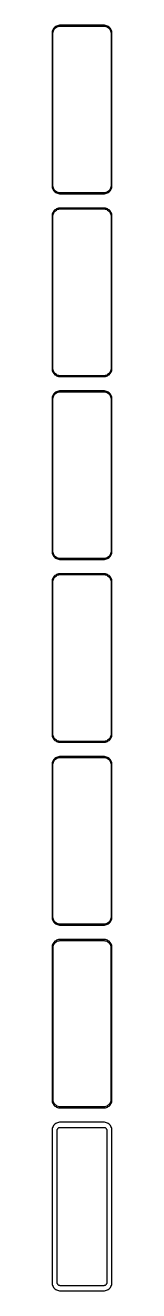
# Model space of a CAD drawing. Header units: metres. Extents: x -19 to 19, y 1658 to 3358.
# Drawn here: x -19 to 19, y 1658 to 2446 of the extents above; entities that cross this region are included whole.
import ezdxf

# ---------------------------------------------------------------- set-up
doc = ezdxf.new("R2010")
doc.units = ezdxf.units.M

msp = doc.modelspace()

# ---------------------------------------------------------------- linework, layer by layer
for p, q in [((-15.8789, 2446.02), (-16.4291, 2445.72)), ((-15.2951, 2446.26), (-15.8789, 2446.02)), ((-14.6869, 2446.41), (-15.2951, 2446.26)), ((-14.9678, 2445.77), (-14.3901, 2445.92)), ((-14.0639, 2446.49), (-14.6869, 2446.41)), ((-14.3901, 2445.92), (-13.7982, 2445.99)), ((14.0639, 2446.49), (-14.0639, 2446.49)), ((-13.7982, 2445.99), (13.7982, 2445.99)), ((13.7982, 2445.99), (14.3901, 2445.92)), ((14.6869, 2446.41), (14.0639, 2446.49)), ((14.3901, 2445.92), (14.9678, 2445.77)), ((15.2951, 2446.26), (14.6869, 2446.41)), ((15.8789, 2446.02), (15.2951, 2446.26)), ((16.4291, 2445.72), (15.8789, 2446.02)), ((-18.7106, 2442.13), (-18.75, 2441.5)), ((-18.75, 2441.5), (-18.75, 2346.5)), ((-18.5929, 2442.74), (-18.7106, 2442.13)), ((-18.3989, 2443.34), (-18.5929, 2442.74)), ((-18.1315, 2443.91), (-18.3989, 2443.34)), ((-18.25, 2441.25), (-18.2125, 2441.85)), ((-18.25, 2346.75), (-18.25, 2441.25)), ((-18.2125, 2441.85), (-18.1008, 2442.43)), ((-17.7951, 2444.44), (-18.1315, 2443.91)), ((-18.1008, 2442.43), (-17.9164, 2443)), ((-17.9164, 2443), (-17.6624, 2443.54)), ((-17.3948, 2444.92), (-17.7951, 2444.44)), ((-17.6624, 2443.54), (-17.3428, 2444.04)), ((-16.9371, 2445.35), (-17.3948, 2444.92)), ((-17.3428, 2444.04), (-16.9626, 2444.5)), ((-16.9626, 2444.5), (-16.5278, 2444.91)), ((-16.4291, 2445.72), (-16.9371, 2445.35)), ((-16.5278, 2444.91), (-16.0452, 2445.26)), ((-16.0452, 2445.26), (-15.5224, 2445.55)), ((-15.5224, 2445.55), (-14.9678, 2445.77)), ((14.9678, 2445.77), (15.5224, 2445.55)), ((15.5224, 2445.55), (16.0452, 2445.26)), ((16.0452, 2445.26), (16.5278, 2444.91)), ((16.9371, 2445.35), (16.4291, 2445.72)), ((16.5278, 2444.91), (16.9626, 2444.5)), ((17.3948, 2444.92), (16.9371, 2445.35)), ((16.9626, 2444.5), (17.3428, 2444.04)), ((17.3428, 2444.04), (17.6624, 2443.54)), ((17.7951, 2444.44), (17.3948, 2444.92)), ((17.6624, 2443.54), (17.9164, 2443)), ((18.1315, 2443.91), (17.7951, 2444.44)), ((17.9164, 2443), (18.1008, 2442.43)), ((18.1008, 2442.43), (18.2125, 2441.85)), ((18.3989, 2443.34), (18.1315, 2443.91)), ((18.2125, 2441.85), (18.25, 2441.25)), ((18.25, 2441.25), (18.25, 2346.75)), ((18.5929, 2442.74), (18.3989, 2443.34)), ((18.7106, 2442.13), (18.5929, 2442.74)), ((18.75, 2441.5), (18.7106, 2442.13)), ((18.75, 2346.5), (18.75, 2441.5)), ((-18.75, 2346.5), (-18.7106, 2345.87)), ((-18.7106, 2345.87), (-18.5929, 2345.26)), ((-18.5929, 2345.26), (-18.3989, 2344.66)), ((-18.3989, 2344.66), (-18.1315, 2344.09)), ((-18.2125, 2346.15), (-18.25, 2346.75)), ((-18.1008, 2345.57), (-18.2125, 2346.15)), ((-18.1315, 2344.09), (-17.7951, 2343.56)), ((-17.9164, 2345), (-18.1008, 2345.57)), ((-17.6624, 2344.46), (-17.9164, 2345)), ((-17.7951, 2343.56), (-17.3948, 2343.08)), ((-17.3428, 2343.96), (-17.6624, 2344.46)), ((-16.9626, 2343.5), (-17.3428, 2343.96)), ((-16.5278, 2343.09), (-16.9626, 2343.5)), ((16.9626, 2343.5), (16.5278, 2343.09)), ((17.3428, 2343.96), (16.9626, 2343.5)), ((17.6624, 2344.46), (17.3428, 2343.96)), ((17.3948, 2343.08), (17.7951, 2343.56)), ((17.9164, 2345), (17.6624, 2344.46)), ((17.7951, 2343.56), (18.1315, 2344.09)), ((18.1008, 2345.57), (17.9164, 2345)), ((18.2125, 2346.15), (18.1008, 2345.57)), ((18.1315, 2344.09), (18.3989, 2344.66)), ((18.25, 2346.75), (18.2125, 2346.15)), ((18.3989, 2344.66), (18.5929, 2345.26)), ((18.5929, 2345.26), (18.7106, 2345.87)), ((18.7106, 2345.87), (18.75, 2346.5)), ((-17.3948, 2343.08), (-16.9371, 2342.65)), ((-16.9371, 2342.65), (-16.4291, 2342.28)), ((-16.0452, 2342.74), (-16.5278, 2343.09)), ((-16.4291, 2342.28), (-15.8789, 2341.98)), ((-15.5224, 2342.45), (-16.0452, 2342.74)), ((-15.8789, 2341.98), (-15.2951, 2341.74)), ((-14.9678, 2342.23), (-15.5224, 2342.45)), ((-15.2951, 2341.74), (-14.6869, 2341.59)), ((-14.3901, 2342.08), (-14.9678, 2342.23)), ((-14.6869, 2341.59), (-14.0639, 2341.51)), ((-13.7982, 2342.01), (-14.3901, 2342.08)), ((-14.0639, 2341.51), (14.0639, 2341.51)), ((13.7982, 2342.01), (-13.7982, 2342.01)), ((14.3901, 2342.08), (13.7982, 2342.01)), ((14.0639, 2341.51), (14.6869, 2341.59)), ((14.9678, 2342.23), (14.3901, 2342.08)), ((14.6869, 2341.59), (15.2951, 2341.74)), ((15.5224, 2342.45), (14.9678, 2342.23)), ((15.2951, 2341.74), (15.8789, 2341.98)), ((16.0452, 2342.74), (15.5224, 2342.45)), ((15.8789, 2341.98), (16.4291, 2342.28)), ((16.5278, 2343.09), (16.0452, 2342.74)), ((16.4291, 2342.28), (16.9371, 2342.65)), ((16.9371, 2342.65), (17.3948, 2343.08)), ((-18.7106, 2328.13), (-18.75, 2327.5)), ((-18.75, 2327.5), (-18.75, 2232.5)), ((-18.5929, 2328.74), (-18.7106, 2328.13)), ((-18.3989, 2329.34), (-18.5929, 2328.74)), ((-18.1315, 2329.91), (-18.3989, 2329.34)), ((-18.25, 2327.25), (-18.2125, 2327.85)), ((-18.2125, 2327.85), (-18.1008, 2328.43)), ((-17.7951, 2330.44), (-18.1315, 2329.91)), ((-18.1008, 2328.43), (-17.9164, 2329)), ((-17.9164, 2329), (-17.6624, 2329.54)), ((-17.3948, 2330.92), (-17.7951, 2330.44)), ((-17.6624, 2329.54), (-17.3428, 2330.04)), ((-16.9371, 2331.35), (-17.3948, 2330.92)), ((-17.3428, 2330.04), (-16.9626, 2330.5)), ((-16.9626, 2330.5), (-16.5278, 2330.91)), ((-16.4291, 2331.72), (-16.9371, 2331.35)), ((-16.5278, 2330.91), (-16.0452, 2331.26)), ((-15.8789, 2332.02), (-16.4291, 2331.72)), ((-16.0452, 2331.26), (-15.5224, 2331.55)), ((-15.2951, 2332.26), (-15.8789, 2332.02)), ((-15.5224, 2331.55), (-14.9678, 2331.77)), ((-14.6869, 2332.41), (-15.2951, 2332.26)), ((-14.9678, 2331.77), (-14.3901, 2331.92)), ((-14.0639, 2332.49), (-14.6869, 2332.41)), ((-14.3901, 2331.92), (-13.7982, 2331.99)), ((14.0639, 2332.49), (-14.0639, 2332.49)), ((-13.7982, 2331.99), (13.7982, 2331.99)), ((13.7982, 2331.99), (14.3901, 2331.92)), ((14.6869, 2332.41), (14.0639, 2332.49)), ((14.3901, 2331.92), (14.9678, 2331.77)), ((15.2951, 2332.26), (14.6869, 2332.41)), ((14.9678, 2331.77), (15.5224, 2331.55)), ((15.8789, 2332.02), (15.2951, 2332.26)), ((15.5224, 2331.55), (16.0452, 2331.26)), ((16.4291, 2331.72), (15.8789, 2332.02)), ((16.0452, 2331.26), (16.5278, 2330.91)), ((16.9371, 2331.35), (16.4291, 2331.72)), ((16.5278, 2330.91), (16.9626, 2330.5)), ((17.3948, 2330.92), (16.9371, 2331.35)), ((16.9626, 2330.5), (17.3428, 2330.04)), ((17.3428, 2330.04), (17.6624, 2329.54)), ((17.7951, 2330.44), (17.3948, 2330.92)), ((17.6624, 2329.54), (17.9164, 2329)), ((18.1315, 2329.91), (17.7951, 2330.44)), ((17.9164, 2329), (18.1008, 2328.43)), ((18.1008, 2328.43), (18.2125, 2327.85)), ((18.3989, 2329.34), (18.1315, 2329.91)), ((18.2125, 2327.85), (18.25, 2327.25)), ((18.5929, 2328.74), (18.3989, 2329.34)), ((18.7106, 2328.13), (18.5929, 2328.74)), ((18.75, 2327.5), (18.7106, 2328.13)), ((18.75, 2232.5), (18.75, 2327.5)), ((-18.25, 2232.75), (-18.25, 2327.25)), ((18.25, 2327.25), (18.25, 2232.75)), ((-18.75, 2232.5), (-18.7106, 2231.87)), ((-18.7106, 2231.87), (-18.5929, 2231.26)), ((-18.5929, 2231.26), (-18.3989, 2230.66)), ((-18.3989, 2230.66), (-18.1315, 2230.09)), ((-18.2125, 2232.15), (-18.25, 2232.75)), ((-18.1008, 2231.57), (-18.2125, 2232.15)), ((-18.1315, 2230.09), (-17.7951, 2229.56)), ((-17.9164, 2231), (-18.1008, 2231.57)), ((-17.6624, 2230.46), (-17.9164, 2231)), ((-17.7951, 2229.56), (-17.3948, 2229.08)), ((-17.3428, 2229.96), (-17.6624, 2230.46)), ((-17.3948, 2229.08), (-16.9371, 2228.65)), ((-16.9626, 2229.5), (-17.3428, 2229.96)), ((-16.5278, 2229.09), (-16.9626, 2229.5)), ((-16.9371, 2228.65), (-16.4291, 2228.28)), ((-16.0452, 2228.74), (-16.5278, 2229.09)), ((-16.4291, 2228.28), (-15.8789, 2227.98)), ((-15.5224, 2228.45), (-16.0452, 2228.74)), ((-15.8789, 2227.98), (-15.2951, 2227.74)), ((-14.9678, 2228.23), (-15.5224, 2228.45)), ((-15.2951, 2227.74), (-14.6869, 2227.59)), ((-14.3901, 2228.08), (-14.9678, 2228.23)), ((-14.6869, 2227.59), (-14.0639, 2227.51)), ((-13.7982, 2228.01), (-14.3901, 2228.08)), ((-14.0639, 2227.51), (14.0639, 2227.51)), ((13.7982, 2228.01), (-13.7982, 2228.01)), ((14.3901, 2228.08), (13.7982, 2228.01)), ((14.0639, 2227.51), (14.6869, 2227.59)), ((14.9678, 2228.23), (14.3901, 2228.08)), ((14.6869, 2227.59), (15.2951, 2227.74)), ((15.5224, 2228.45), (14.9678, 2228.23)), ((15.2951, 2227.74), (15.8789, 2227.98)), ((16.0452, 2228.74), (15.5224, 2228.45)), ((15.8789, 2227.98), (16.4291, 2228.28)), ((16.5278, 2229.09), (16.0452, 2228.74)), ((16.4291, 2228.28), (16.9371, 2228.65)), ((16.9626, 2229.5), (16.5278, 2229.09)), ((16.9371, 2228.65), (17.3948, 2229.08)), ((17.3428, 2229.96), (16.9626, 2229.5)), ((17.6624, 2230.46), (17.3428, 2229.96)), ((17.3948, 2229.08), (17.7951, 2229.56)), ((17.9164, 2231), (17.6624, 2230.46)), ((17.7951, 2229.56), (18.1315, 2230.09)), ((18.1008, 2231.57), (17.9164, 2231)), ((18.2125, 2232.15), (18.1008, 2231.57)), ((18.1315, 2230.09), (18.3989, 2230.66)), ((18.25, 2232.75), (18.2125, 2232.15)), ((18.3989, 2230.66), (18.5929, 2231.26)), ((18.5929, 2231.26), (18.7106, 2231.87)), ((18.7106, 2231.87), (18.75, 2232.5)), ((-16.9371, 2217.35), (-17.3948, 2216.92)), ((-16.4291, 2217.72), (-16.9371, 2217.35)), ((-16.5278, 2216.91), (-16.0452, 2217.26)), ((-15.8789, 2218.02), (-16.4291, 2217.72)), ((-16.0452, 2217.26), (-15.5224, 2217.55)), ((-15.2951, 2218.26), (-15.8789, 2218.02)), ((-15.5224, 2217.55), (-14.9678, 2217.77)), ((-14.6869, 2218.41), (-15.2951, 2218.26)), ((-14.9678, 2217.77), (-14.3901, 2217.92)), ((-14.0639, 2218.49), (-14.6869, 2218.41)), ((-14.3901, 2217.92), (-13.7982, 2217.99)), ((14.0639, 2218.49), (-14.0639, 2218.49)), ((-13.7982, 2217.99), (13.7982, 2217.99)), ((13.7982, 2217.99), (14.3901, 2217.92)), ((14.6869, 2218.41), (14.0639, 2218.49)), ((14.3901, 2217.92), (14.9678, 2217.77)), ((15.2951, 2218.26), (14.6869, 2218.41)), ((14.9678, 2217.77), (15.5224, 2217.55)), ((15.8789, 2218.02), (15.2951, 2218.26)), ((15.5224, 2217.55), (16.0452, 2217.26)), ((16.4291, 2217.72), (15.8789, 2218.02)), ((16.0452, 2217.26), (16.5278, 2216.91)), ((16.9371, 2217.35), (16.4291, 2217.72)), ((17.3948, 2216.92), (16.9371, 2217.35)), ((-18.7106, 2214.13), (-18.75, 2213.5)), ((-18.75, 2213.5), (-18.75, 2118.5)), ((-18.5929, 2214.74), (-18.7106, 2214.13)), ((-18.3989, 2215.34), (-18.5929, 2214.74)), ((-18.1315, 2215.91), (-18.3989, 2215.34)), ((-18.25, 2213.25), (-18.2125, 2213.85)), ((-18.25, 2118.75), (-18.25, 2213.25)), ((-18.2125, 2213.85), (-18.1008, 2214.43)), ((-17.7951, 2216.44), (-18.1315, 2215.91)), ((-18.1008, 2214.43), (-17.9164, 2215)), ((-17.9164, 2215), (-17.6624, 2215.54)), ((-17.3948, 2216.92), (-17.7951, 2216.44)), ((-17.6624, 2215.54), (-17.3428, 2216.04)), ((-17.3428, 2216.04), (-16.9626, 2216.5)), ((-16.9626, 2216.5), (-16.5278, 2216.91)), ((16.5278, 2216.91), (16.9626, 2216.5)), ((16.9626, 2216.5), (17.3428, 2216.04)), ((17.3428, 2216.04), (17.6624, 2215.54)), ((17.7951, 2216.44), (17.3948, 2216.92)), ((17.6624, 2215.54), (17.9164, 2215)), ((18.1315, 2215.91), (17.7951, 2216.44)), ((17.9164, 2215), (18.1008, 2214.43)), ((18.1008, 2214.43), (18.2125, 2213.85)), ((18.3989, 2215.34), (18.1315, 2215.91)), ((18.2125, 2213.85), (18.25, 2213.25)), ((18.25, 2213.25), (18.25, 2118.75)), ((18.5929, 2214.74), (18.3989, 2215.34)), ((18.7106, 2214.13), (18.5929, 2214.74)), ((18.75, 2213.5), (18.7106, 2214.13)), ((18.75, 2118.5), (18.75, 2213.5)), ((-18.75, 2118.5), (-18.7106, 2117.87)), ((-18.7106, 2117.87), (-18.5929, 2117.26)), ((-18.5929, 2117.26), (-18.3989, 2116.66)), ((-18.3989, 2116.66), (-18.1315, 2116.09)), ((-18.2125, 2118.15), (-18.25, 2118.75)), ((-18.1008, 2117.57), (-18.2125, 2118.15)), ((-18.1315, 2116.09), (-17.7951, 2115.56)), ((-17.9164, 2117), (-18.1008, 2117.57)), ((-17.6624, 2116.46), (-17.9164, 2117)), ((-17.7951, 2115.56), (-17.3948, 2115.08)), ((-17.3428, 2115.96), (-17.6624, 2116.46)), ((-17.3948, 2115.08), (-16.9371, 2114.65)), ((-16.9626, 2115.5), (-17.3428, 2115.96)), ((-16.5278, 2115.09), (-16.9626, 2115.5)), ((-16.9371, 2114.65), (-16.4291, 2114.28)), ((-16.0452, 2114.74), (-16.5278, 2115.09)), ((-15.5224, 2114.45), (-16.0452, 2114.74)), ((16.0452, 2114.74), (15.5224, 2114.45)), ((16.5278, 2115.09), (16.0452, 2114.74)), ((16.4291, 2114.28), (16.9371, 2114.65)), ((16.9626, 2115.5), (16.5278, 2115.09)), ((16.9371, 2114.65), (17.3948, 2115.08)), ((17.3428, 2115.96), (16.9626, 2115.5)), ((17.6624, 2116.46), (17.3428, 2115.96)), ((17.3948, 2115.08), (17.7951, 2115.56)), ((17.9164, 2117), (17.6624, 2116.46)), ((17.7951, 2115.56), (18.1315, 2116.09)), ((18.1008, 2117.57), (17.9164, 2117)), ((18.2125, 2118.15), (18.1008, 2117.57)), ((18.1315, 2116.09), (18.3989, 2116.66)), ((18.25, 2118.75), (18.2125, 2118.15)), ((18.3989, 2116.66), (18.5929, 2117.26)), ((18.5929, 2117.26), (18.7106, 2117.87)), ((18.7106, 2117.87), (18.75, 2118.5)), ((-16.4291, 2114.28), (-15.8789, 2113.98)), ((-15.8789, 2113.98), (-15.2951, 2113.74)), ((-14.9678, 2114.23), (-15.5224, 2114.45)), ((-15.2951, 2113.74), (-14.6869, 2113.59)), ((-14.3901, 2114.08), (-14.9678, 2114.23)), ((-14.6869, 2113.59), (-14.0639, 2113.51)), ((-13.7982, 2114.01), (-14.3901, 2114.08)), ((-14.0639, 2113.51), (14.0639, 2113.51)), ((13.7982, 2114.01), (-13.7982, 2114.01)), ((14.3901, 2114.08), (13.7982, 2114.01)), ((14.0639, 2113.51), (14.6869, 2113.59)), ((14.9678, 2114.23), (14.3901, 2114.08)), ((14.6869, 2113.59), (15.2951, 2113.74)), ((15.5224, 2114.45), (14.9678, 2114.23)), ((15.2951, 2113.74), (15.8789, 2113.98)), ((15.8789, 2113.98), (16.4291, 2114.28)), ((-18.7106, 2100.13), (-18.75, 2099.5)), ((-18.75, 2099.5), (-18.75, 2004.5)), ((-18.5929, 2100.74), (-18.7106, 2100.13)), ((-18.3989, 2101.34), (-18.5929, 2100.74)), ((-18.1315, 2101.91), (-18.3989, 2101.34)), ((-18.25, 2099.25), (-18.2125, 2099.85)), ((-18.25, 2004.75), (-18.25, 2099.25)), ((-18.2125, 2099.85), (-18.1008, 2100.43)), ((-17.7951, 2102.44), (-18.1315, 2101.91)), ((-18.1008, 2100.43), (-17.9164, 2101)), ((-17.9164, 2101), (-17.6624, 2101.54)), ((-17.3948, 2102.92), (-17.7951, 2102.44)), ((-17.6624, 2101.54), (-17.3428, 2102.04)), ((-16.9371, 2103.35), (-17.3948, 2102.92)), ((-17.3428, 2102.04), (-16.9626, 2102.5)), ((-16.9626, 2102.5), (-16.5278, 2102.91)), ((-16.4291, 2103.72), (-16.9371, 2103.35)), ((-16.5278, 2102.91), (-16.0452, 2103.26)), ((-15.8789, 2104.02), (-16.4291, 2103.72)), ((-16.0452, 2103.26), (-15.5224, 2103.55)), ((-15.2951, 2104.26), (-15.8789, 2104.02)), ((-15.5224, 2103.55), (-14.9678, 2103.77)), ((-14.6869, 2104.41), (-15.2951, 2104.26)), ((-14.9678, 2103.77), (-14.3901, 2103.92)), ((-14.0639, 2104.49), (-14.6869, 2104.41)), ((-14.3901, 2103.92), (-13.7982, 2103.99)), ((14.0639, 2104.49), (-14.0639, 2104.49)), ((-13.7982, 2103.99), (13.7982, 2103.99)), ((13.7982, 2103.99), (14.3901, 2103.92)), ((14.6869, 2104.41), (14.0639, 2104.49)), ((14.3901, 2103.92), (14.9678, 2103.77)), ((15.2951, 2104.26), (14.6869, 2104.41)), ((14.9678, 2103.77), (15.5224, 2103.55)), ((15.8789, 2104.02), (15.2951, 2104.26)), ((15.5224, 2103.55), (16.0452, 2103.26)), ((16.4291, 2103.72), (15.8789, 2104.02)), ((16.0452, 2103.26), (16.5278, 2102.91)), ((16.9371, 2103.35), (16.4291, 2103.72)), ((16.5278, 2102.91), (16.9626, 2102.5)), ((17.3948, 2102.92), (16.9371, 2103.35)), ((16.9626, 2102.5), (17.3428, 2102.04)), ((17.3428, 2102.04), (17.6624, 2101.54)), ((17.7951, 2102.44), (17.3948, 2102.92)), ((17.6624, 2101.54), (17.9164, 2101)), ((18.1315, 2101.91), (17.7951, 2102.44)), ((17.9164, 2101), (18.1008, 2100.43)), ((18.1008, 2100.43), (18.2125, 2099.85)), ((18.3989, 2101.34), (18.1315, 2101.91)), ((18.2125, 2099.85), (18.25, 2099.25)), ((18.25, 2099.25), (18.25, 2004.75)), ((18.5929, 2100.74), (18.3989, 2101.34)), ((18.7106, 2100.13), (18.5929, 2100.74)), ((18.75, 2099.5), (18.7106, 2100.13)), ((18.75, 2004.5), (18.75, 2099.5)), ((-18.75, 2004.5), (-18.7106, 2003.87)), ((-18.2125, 2004.15), (-18.25, 2004.75)), ((-18.1008, 2003.57), (-18.2125, 2004.15)), ((18.2125, 2004.15), (18.1008, 2003.57)), ((18.25, 2004.75), (18.2125, 2004.15)), ((18.7106, 2003.87), (18.75, 2004.5)), ((-18.7106, 2003.87), (-18.5929, 2003.26)), ((-18.5929, 2003.26), (-18.3989, 2002.66)), ((-18.3989, 2002.66), (-18.1315, 2002.09)), ((-18.1315, 2002.09), (-17.7951, 2001.56)), ((-17.9164, 2003), (-18.1008, 2003.57)), ((-17.6624, 2002.46), (-17.9164, 2003)), ((-17.7951, 2001.56), (-17.3948, 2001.08)), ((-17.3428, 2001.96), (-17.6624, 2002.46)), ((-17.3948, 2001.08), (-16.9371, 2000.65)), ((-16.9626, 2001.5), (-17.3428, 2001.96)), ((-16.5278, 2001.09), (-16.9626, 2001.5)), ((-16.9371, 2000.65), (-16.4291, 2000.28)), ((-16.0452, 2000.74), (-16.5278, 2001.09)), ((-16.4291, 2000.28), (-15.8789, 1999.98)), ((-15.5224, 2000.45), (-16.0452, 2000.74)), ((-15.8789, 1999.98), (-15.2951, 1999.74)), ((-14.9678, 2000.23), (-15.5224, 2000.45)), ((-15.2951, 1999.74), (-14.6869, 1999.59)), ((-14.3901, 2000.08), (-14.9678, 2000.23)), ((-14.6869, 1999.59), (-14.0639, 1999.51)), ((-13.7982, 2000.01), (-14.3901, 2000.08)), ((-14.0639, 1999.51), (14.0639, 1999.51)), ((13.7982, 2000.01), (-13.7982, 2000.01)), ((14.3901, 2000.08), (13.7982, 2000.01)), ((14.0639, 1999.51), (14.6869, 1999.59)), ((14.9678, 2000.23), (14.3901, 2000.08)), ((14.6869, 1999.59), (15.2951, 1999.74)), ((15.5224, 2000.45), (14.9678, 2000.23)), ((15.2951, 1999.74), (15.8789, 1999.98)), ((16.0452, 2000.74), (15.5224, 2000.45)), ((15.8789, 1999.98), (16.4291, 2000.28)), ((16.5278, 2001.09), (16.0452, 2000.74)), ((16.4291, 2000.28), (16.9371, 2000.65)), ((16.9626, 2001.5), (16.5278, 2001.09)), ((16.9371, 2000.65), (17.3948, 2001.08)), ((17.3428, 2001.96), (16.9626, 2001.5)), ((17.6624, 2002.46), (17.3428, 2001.96)), ((17.3948, 2001.08), (17.7951, 2001.56)), ((17.9164, 2003), (17.6624, 2002.46)), ((17.7951, 2001.56), (18.1315, 2002.09)), ((18.1008, 2003.57), (17.9164, 2003)), ((18.1315, 2002.09), (18.3989, 2002.66)), ((18.3989, 2002.66), (18.5929, 2003.26)), ((18.5929, 2003.26), (18.7106, 2003.87)), ((-17.7951, 1988.44), (-18.1315, 1987.91)), ((-17.3948, 1988.92), (-17.7951, 1988.44)), ((-16.9371, 1989.35), (-17.3948, 1988.92)), ((-17.3428, 1988.04), (-16.9626, 1988.5)), ((-16.9626, 1988.5), (-16.5278, 1988.91)), ((-16.4291, 1989.72), (-16.9371, 1989.35)), ((-16.5278, 1988.91), (-16.0452, 1989.26)), ((-15.8789, 1990.02), (-16.4291, 1989.72)), ((-16.0452, 1989.26), (-15.5224, 1989.55)), ((-15.2951, 1990.26), (-15.8789, 1990.02)), ((-15.5224, 1989.55), (-14.9678, 1989.77)), ((-14.6869, 1990.41), (-15.2951, 1990.26)), ((-14.9678, 1989.77), (-14.3901, 1989.92)), ((-14.0639, 1990.49), (-14.6869, 1990.41)), ((-14.3901, 1989.92), (-13.7982, 1989.99)), ((14.0639, 1990.49), (-14.0639, 1990.49)), ((-13.7982, 1989.99), (13.7982, 1989.99)), ((13.7982, 1989.99), (14.3901, 1989.92)), ((14.6869, 1990.41), (14.0639, 1990.49)), ((14.3901, 1989.92), (14.9678, 1989.77)), ((15.2951, 1990.26), (14.6869, 1990.41)), ((14.9678, 1989.77), (15.5224, 1989.55)), ((15.8789, 1990.02), (15.2951, 1990.26)), ((15.5224, 1989.55), (16.0452, 1989.26)), ((16.4291, 1989.72), (15.8789, 1990.02)), ((16.0452, 1989.26), (16.5278, 1988.91)), ((16.9371, 1989.35), (16.4291, 1989.72)), ((16.5278, 1988.91), (16.9626, 1988.5)), ((17.3948, 1988.92), (16.9371, 1989.35)), ((16.9626, 1988.5), (17.3428, 1988.04)), ((17.7951, 1988.44), (17.3948, 1988.92)), ((18.1315, 1987.91), (17.7951, 1988.44)), ((-18.7106, 1986.13), (-18.75, 1985.5)), ((-18.75, 1985.5), (-18.75, 1890.5)), ((-18.5929, 1986.74), (-18.7106, 1986.13)), ((-18.3989, 1987.34), (-18.5929, 1986.74)), ((-18.1315, 1987.91), (-18.3989, 1987.34)), ((-18.25, 1985.25), (-18.2125, 1985.85)), ((-18.25, 1890.75), (-18.25, 1985.25)), ((-18.2125, 1985.85), (-18.1008, 1986.43)), ((-18.1008, 1986.43), (-17.9164, 1987)), ((-17.9164, 1987), (-17.6624, 1987.54)), ((-17.6624, 1987.54), (-17.3428, 1988.04)), ((17.3428, 1988.04), (17.6624, 1987.54)), ((17.6624, 1987.54), (17.9164, 1987)), ((17.9164, 1987), (18.1008, 1986.43)), ((18.1008, 1986.43), (18.2125, 1985.85)), ((18.3989, 1987.34), (18.1315, 1987.91)), ((18.2125, 1985.85), (18.25, 1985.25)), ((18.25, 1985.25), (18.25, 1890.75)), ((18.5929, 1986.74), (18.3989, 1987.34)), ((18.7106, 1986.13), (18.5929, 1986.74)), ((18.75, 1985.5), (18.7106, 1986.13)), ((18.75, 1890.5), (18.75, 1985.5)), ((-18.75, 1890.5), (-18.7106, 1889.87)), ((-18.7106, 1889.87), (-18.5929, 1889.26)), ((-18.5929, 1889.26), (-18.3989, 1888.66)), ((-18.3989, 1888.66), (-18.1315, 1888.09)), ((-18.2125, 1890.15), (-18.25, 1890.75)), ((-18.1008, 1889.57), (-18.2125, 1890.15)), ((-18.1315, 1888.09), (-17.7951, 1887.56)), ((-17.9164, 1889), (-18.1008, 1889.57)), ((-17.6624, 1888.46), (-17.9164, 1889)), ((-17.7951, 1887.56), (-17.3948, 1887.08)), ((-17.3428, 1887.96), (-17.6624, 1888.46)), ((-17.3948, 1887.08), (-16.9371, 1886.65)), ((-16.9626, 1887.5), (-17.3428, 1887.96)), ((-16.5278, 1887.09), (-16.9626, 1887.5)), ((-16.9371, 1886.65), (-16.4291, 1886.28)), ((-16.0452, 1886.74), (-16.5278, 1887.09)), ((-16.4291, 1886.28), (-15.8789, 1885.98)), ((-15.5224, 1886.45), (-16.0452, 1886.74)), ((-15.8789, 1885.98), (-15.2951, 1885.74)), ((-14.9678, 1886.23), (-15.5224, 1886.45)), ((-15.2951, 1885.74), (-14.6869, 1885.59)), ((-14.3901, 1886.08), (-14.9678, 1886.23)), ((-13.7982, 1886.01), (-14.3901, 1886.08)), ((13.7982, 1886.01), (-13.7982, 1886.01)), ((14.3901, 1886.08), (13.7982, 1886.01)), ((14.9678, 1886.23), (14.3901, 1886.08)), ((14.6869, 1885.59), (15.2951, 1885.74)), ((15.5224, 1886.45), (14.9678, 1886.23)), ((15.2951, 1885.74), (15.8789, 1885.98)), ((16.0452, 1886.74), (15.5224, 1886.45)), ((15.8789, 1885.98), (16.4291, 1886.28)), ((16.5278, 1887.09), (16.0452, 1886.74)), ((16.4291, 1886.28), (16.9371, 1886.65)), ((16.9626, 1887.5), (16.5278, 1887.09)), ((16.9371, 1886.65), (17.3948, 1887.08)), ((17.3428, 1887.96), (16.9626, 1887.5)), ((17.6624, 1888.46), (17.3428, 1887.96)), ((17.3948, 1887.08), (17.7951, 1887.56)), ((17.9164, 1889), (17.6624, 1888.46)), ((17.7951, 1887.56), (18.1315, 1888.09)), ((18.1008, 1889.57), (17.9164, 1889)), ((18.2125, 1890.15), (18.1008, 1889.57)), ((18.1315, 1888.09), (18.3989, 1888.66)), ((18.25, 1890.75), (18.2125, 1890.15)), ((18.3989, 1888.66), (18.5929, 1889.26)), ((18.5929, 1889.26), (18.7106, 1889.87)), ((18.7106, 1889.87), (18.75, 1890.5)), ((-14.6869, 1885.59), (-14.0639, 1885.51)), ((-14.0639, 1885.51), (14.0639, 1885.51)), ((14.0639, 1885.51), (14.6869, 1885.59)), ((-18.7106, 1872.13), (-18.75, 1871.5)), ((-18.75, 1871.5), (-18.75, 1776.5)), ((-18.5929, 1872.74), (-18.7106, 1872.13)), ((-18.3989, 1873.34), (-18.5929, 1872.74)), ((-18.1315, 1873.91), (-18.3989, 1873.34)), ((-17.7951, 1874.44), (-18.1315, 1873.91)), ((-18.0784, 1871.25), (-18.0423, 1871.82)), ((-18.0784, 1776.75), (-18.0784, 1871.25)), ((-18.0423, 1871.82), (-17.9346, 1872.39)), ((-17.9346, 1872.39), (-17.7569, 1872.94)), ((-17.3948, 1874.92), (-17.7951, 1874.44)), ((-17.7569, 1872.94), (-17.5121, 1873.46)), ((-17.5121, 1873.46), (-17.204, 1873.94)), ((-16.9371, 1875.35), (-17.3948, 1874.92)), ((-17.204, 1873.94), (-16.8375, 1874.38)), ((-16.4291, 1875.72), (-16.9371, 1875.35)), ((-16.8375, 1874.38), (-16.4184, 1874.78)), ((-15.8789, 1876.02), (-16.4291, 1875.72)), ((-16.4184, 1874.78), (-15.9532, 1875.12)), ((-15.9532, 1875.12), (-15.4494, 1875.39)), ((-15.2951, 1876.26), (-15.8789, 1876.02)), ((-15.4494, 1875.39), (-14.9148, 1875.6)), ((-14.6869, 1876.41), (-15.2951, 1876.26)), ((-14.9148, 1875.6), (-14.3579, 1875.75)), ((-14.0639, 1876.49), (-14.6869, 1876.41)), ((-14.3579, 1875.75), (-13.7875, 1875.82)), ((14.0639, 1876.49), (-14.0639, 1876.49)), ((-13.7875, 1875.82), (13.7875, 1875.82)), ((13.7875, 1875.82), (14.3579, 1875.75)), ((14.6869, 1876.41), (14.0639, 1876.49)), ((14.3579, 1875.75), (14.9148, 1875.6)), ((15.2951, 1876.26), (14.6869, 1876.41)), ((14.9148, 1875.6), (15.4494, 1875.39)), ((15.8789, 1876.02), (15.2951, 1876.26)), ((15.4494, 1875.39), (15.9532, 1875.12)), ((16.4291, 1875.72), (15.8789, 1876.02)), ((15.9532, 1875.12), (16.4184, 1874.78)), ((16.4184, 1874.78), (16.8375, 1874.38)), ((16.9371, 1875.35), (16.4291, 1875.72)), ((16.8375, 1874.38), (17.204, 1873.94)), ((17.3948, 1874.92), (16.9371, 1875.35)), ((17.204, 1873.94), (17.5121, 1873.46)), ((17.7951, 1874.44), (17.3948, 1874.92)), ((17.5121, 1873.46), (17.7569, 1872.94)), ((17.7569, 1872.94), (17.9346, 1872.39)), ((18.1315, 1873.91), (17.7951, 1874.44)), ((17.9346, 1872.39), (18.0423, 1871.82)), ((18.0423, 1871.82), (18.0784, 1871.25)), ((18.0784, 1871.25), (18.0784, 1776.75)), ((18.3989, 1873.34), (18.1315, 1873.91)), ((18.5929, 1872.74), (18.3989, 1873.34)), ((18.7106, 1872.13), (18.5929, 1872.74)), ((18.75, 1871.5), (18.7106, 1872.13)), ((18.75, 1776.5), (18.75, 1871.5)), ((-18.75, 1776.5), (-18.7106, 1775.87)), ((-18.7106, 1775.87), (-18.5929, 1775.26)), ((-18.5929, 1775.26), (-18.3989, 1774.66)), ((-18.0423, 1776.18), (-18.0784, 1776.75)), ((-17.9346, 1775.61), (-18.0423, 1776.18)), ((-17.7569, 1775.06), (-17.9346, 1775.61)), ((17.9346, 1775.61), (17.7569, 1775.06)), ((18.0423, 1776.18), (17.9346, 1775.61)), ((18.0784, 1776.75), (18.0423, 1776.18)), ((18.3989, 1774.66), (18.5929, 1775.26)), ((18.5929, 1775.26), (18.7106, 1775.87)), ((18.7106, 1775.87), (18.75, 1776.5)), ((-18.3989, 1774.66), (-18.1315, 1774.09)), ((-18.1315, 1774.09), (-17.7951, 1773.56)), ((-17.7951, 1773.56), (-17.3948, 1773.08)), ((-17.5121, 1774.54), (-17.7569, 1775.06)), ((-17.204, 1774.06), (-17.5121, 1774.54)), ((-17.3948, 1773.08), (-16.9371, 1772.65)), ((-16.8375, 1773.62), (-17.204, 1774.06)), ((-16.9371, 1772.65), (-16.4291, 1772.28)), ((-16.4184, 1773.22), (-16.8375, 1773.62)), ((-16.4291, 1772.28), (-15.8789, 1771.98)), ((-15.9532, 1772.88), (-16.4184, 1773.22)), ((-15.4494, 1772.61), (-15.9532, 1772.88)), ((-15.8789, 1771.98), (-15.2951, 1771.74)), ((-14.9148, 1772.4), (-15.4494, 1772.61)), ((-15.2951, 1771.74), (-14.6869, 1771.59)), ((-14.3579, 1772.25), (-14.9148, 1772.4)), ((-14.6869, 1771.59), (-14.0639, 1771.51)), ((-13.7875, 1772.18), (-14.3579, 1772.25)), ((-14.0639, 1771.51), (14.0639, 1771.51)), ((13.7875, 1772.18), (-13.7875, 1772.18)), ((14.3579, 1772.25), (13.7875, 1772.18)), ((14.0639, 1771.51), (14.6869, 1771.59)), ((14.9148, 1772.4), (14.3579, 1772.25)), ((14.6869, 1771.59), (15.2951, 1771.74)), ((15.4494, 1772.61), (14.9148, 1772.4)), ((15.2951, 1771.74), (15.8789, 1771.98)), ((15.9532, 1772.88), (15.4494, 1772.61)), ((15.8789, 1771.98), (16.4291, 1772.28)), ((16.4184, 1773.22), (15.9532, 1772.88)), ((16.8375, 1773.62), (16.4184, 1773.22)), ((16.4291, 1772.28), (16.9371, 1772.65)), ((17.204, 1774.06), (16.8375, 1773.62)), ((16.9371, 1772.65), (17.3948, 1773.08)), ((17.5121, 1774.54), (17.204, 1774.06)), ((17.3948, 1773.08), (17.7951, 1773.56)), ((17.7569, 1775.06), (17.5121, 1774.54)), ((17.7951, 1773.56), (18.1315, 1774.09)), ((18.1315, 1774.09), (18.3989, 1774.66)), ((-18.1315, 1759.91), (-18.3989, 1759.34)), ((-17.7951, 1760.44), (-18.1315, 1759.91)), ((-17.3948, 1760.92), (-17.7951, 1760.44)), ((-16.9371, 1761.35), (-17.3948, 1760.92)), ((-16.4291, 1761.72), (-16.9371, 1761.35)), ((-15.8789, 1762.02), (-16.4291, 1761.72)), ((-15.2951, 1762.26), (-15.8789, 1762.02)), ((-14.6869, 1762.41), (-15.2951, 1762.26)), ((-14.0639, 1762.49), (-14.6869, 1762.41)), ((14.0639, 1762.49), (-14.0639, 1762.49)), ((14.6869, 1762.41), (14.0639, 1762.49)), ((15.2951, 1762.26), (14.6869, 1762.41)), ((15.8789, 1762.02), (15.2951, 1762.26)), ((16.4291, 1761.72), (15.8789, 1762.02)), ((16.9371, 1761.35), (16.4291, 1761.72)), ((17.3948, 1760.92), (16.9371, 1761.35)), ((17.7951, 1760.44), (17.3948, 1760.92)), ((18.1315, 1759.91), (17.7951, 1760.44)), ((18.3989, 1759.34), (18.1315, 1759.91)), ((-18.7106, 1758.13), (-18.75, 1757.5)), ((-18.75, 1757.5), (-18.75, 1662.5)), ((-18.5929, 1758.74), (-18.7106, 1758.13)), ((-18.3989, 1759.34), (-18.5929, 1758.74)), ((-15.6096, 1757.25), (-15.593, 1757.51)), ((-15.6096, 1662.75), (-15.6096, 1757.25)), ((-15.593, 1757.51), (-15.5434, 1757.77)), ((-15.5434, 1757.77), (-15.4615, 1758.03)), ((-15.4615, 1758.03), (-15.3487, 1758.27)), ((-15.3487, 1758.27), (-15.2067, 1758.49)), ((-15.2067, 1758.49), (-15.0378, 1758.69)), ((-15.0378, 1758.69), (-14.8447, 1758.88)), ((-14.8447, 1758.88), (-14.6304, 1759.03)), ((-14.6304, 1759.03), (-14.3982, 1759.16)), ((-14.3982, 1759.16), (-14.1519, 1759.26)), ((-14.1519, 1759.26), (-13.8953, 1759.32)), ((-13.8953, 1759.32), (-13.6325, 1759.36)), ((-13.6325, 1759.36), (13.6325, 1759.36)), ((13.6325, 1759.36), (13.8953, 1759.32)), ((13.8953, 1759.32), (14.1519, 1759.26)), ((14.1519, 1759.26), (14.3982, 1759.16)), ((14.3982, 1759.16), (14.6304, 1759.03)), ((14.6304, 1759.03), (14.8447, 1758.88)), ((14.8447, 1758.88), (15.0378, 1758.69)), ((15.0378, 1758.69), (15.2067, 1758.49)), ((15.2067, 1758.49), (15.3487, 1758.27)), ((15.3487, 1758.27), (15.4615, 1758.03)), ((15.4615, 1758.03), (15.5434, 1757.77)), ((15.5434, 1757.77), (15.593, 1757.51)), ((15.593, 1757.51), (15.6096, 1757.25)), ((15.6096, 1757.25), (15.6096, 1662.75)), ((18.5929, 1758.74), (18.3989, 1759.34)), ((18.7106, 1758.13), (18.5929, 1758.74)), ((18.75, 1757.5), (18.7106, 1758.13)), ((18.75, 1662.5), (18.75, 1757.5)), ((-18.75, 1662.5), (-18.7106, 1661.87)), ((-18.7106, 1661.87), (-18.5929, 1661.26)), ((-18.5929, 1661.26), (-18.3989, 1660.66)), ((-18.3989, 1660.66), (-18.1315, 1660.09)), ((-18.1315, 1660.09), (-17.7951, 1659.56)), ((-17.7951, 1659.56), (-17.3948, 1659.08)), ((-17.3948, 1659.08), (-16.9371, 1658.65)), ((-16.9371, 1658.65), (-16.4291, 1658.28)), ((-16.4291, 1658.28), (-15.8789, 1657.98)), ((-15.8789, 1657.98), (-15.2951, 1657.74)), ((-15.593, 1662.49), (-15.6096, 1662.75)), ((-15.5434, 1662.23), (-15.593, 1662.49)), ((-15.4615, 1661.97), (-15.5434, 1662.23)), ((-15.3487, 1661.73), (-15.4615, 1661.97)), ((-15.2067, 1661.51), (-15.3487, 1661.73)), ((-15.2951, 1657.74), (-14.6869, 1657.59)), ((-15.0378, 1661.31), (-15.2067, 1661.51)), ((-14.8447, 1661.12), (-15.0378, 1661.31)), ((-14.6304, 1660.97), (-14.8447, 1661.12)), ((-14.6869, 1657.59), (-14.0639, 1657.51)), ((-14.3982, 1660.84), (-14.6304, 1660.97)), ((-14.1519, 1660.74), (-14.3982, 1660.84)), ((-13.8953, 1660.68), (-14.1519, 1660.74)), ((-14.0639, 1657.51), (14.0639, 1657.51)), ((-13.6325, 1660.64), (-13.8953, 1660.68)), ((13.6325, 1660.64), (-13.6325, 1660.64)), ((13.8953, 1660.68), (13.6325, 1660.64)), ((14.1519, 1660.74), (13.8953, 1660.68)), ((14.0639, 1657.51), (14.6869, 1657.59)), ((14.3982, 1660.84), (14.1519, 1660.74)), ((14.6304, 1660.97), (14.3982, 1660.84)), ((14.8447, 1661.12), (14.6304, 1660.97)), ((14.6869, 1657.59), (15.2951, 1657.74)), ((15.0378, 1661.31), (14.8447, 1661.12)), ((15.2067, 1661.51), (15.0378, 1661.31)), ((15.3487, 1661.73), (15.2067, 1661.51)), ((15.2951, 1657.74), (15.8789, 1657.98)), ((15.4615, 1661.97), (15.3487, 1661.73)), ((15.5434, 1662.23), (15.4615, 1661.97)), ((15.593, 1662.49), (15.5434, 1662.23)), ((15.6096, 1662.75), (15.593, 1662.49)), ((15.8789, 1657.98), (16.4291, 1658.28)), ((16.4291, 1658.28), (16.9371, 1658.65)), ((16.9371, 1658.65), (17.3948, 1659.08)), ((17.3948, 1659.08), (17.7951, 1659.56)), ((17.7951, 1659.56), (18.1315, 1660.09)), ((18.1315, 1660.09), (18.3989, 1660.66)), ((18.3989, 1660.66), (18.5929, 1661.26)), ((18.5929, 1661.26), (18.7106, 1661.87)), ((18.7106, 1661.87), (18.75, 1662.5))]:
    msp.add_line(p, q)

doc.saveas('drawing.dxf')
